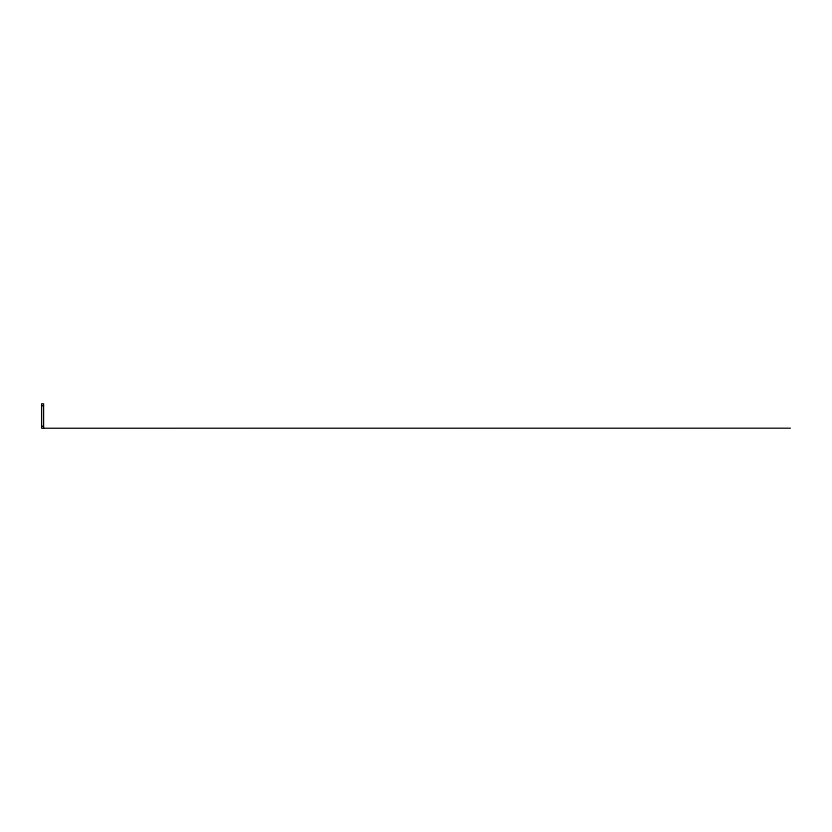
<?xml version="1.0" encoding="UTF-8"?>
<svg xmlns="http://www.w3.org/2000/svg" width="832" height="832" viewBox="0 0 832 832"><rect width="100%" height="100%" fill="white"/><g stroke="black" fill="none" stroke-linecap="round" stroke-linejoin="round"><path stroke-width="1.25" d="M41.6 405.746L43.586 405.746M41.6 426.254L43.586 426.254M790.4 428.199L41.6 428.241L41.6 403.759L43.586 403.759L43.586 428.241"/></g></svg>
